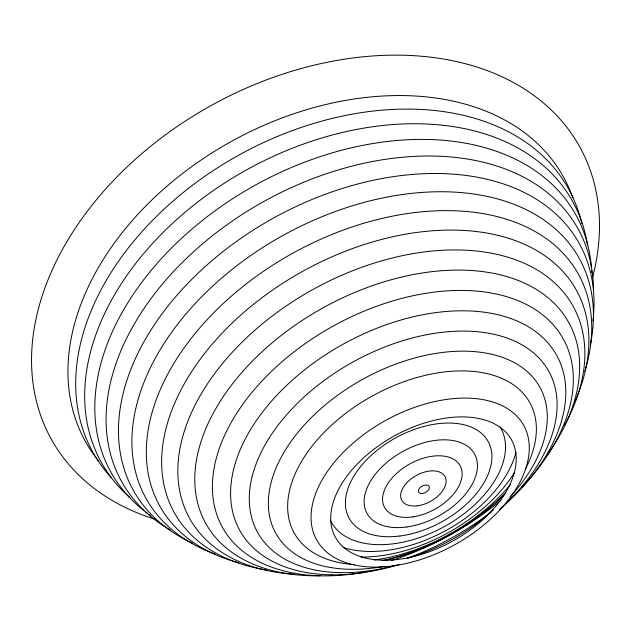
<?xml version="1.0" encoding="UTF-8"?>
<svg xmlns="http://www.w3.org/2000/svg" width="631" height="631" viewBox="0 0 631 631"><rect width="100%" height="100%" fill="white"/><g stroke="black" fill="none" stroke-linecap="round" stroke-linejoin="round"><path stroke-width="0.95" d="M320.256 575.764A207.441 131.8 -28.9 0 1 211.819 415.924A207.441 131.8 -28.9 0 1 478.243 271.093A207.441 131.8 -28.9 0 1 550.169 450.779M549.633 451.567A207.441 131.8 -28.9 0 1 547.432 454.706M491.573 511.725A207.441 131.8 -28.9 0 1 408.249 557.993M332.687 575.172A207.441 131.8 -28.9 0 1 330.762 575.306M365.349 572.033A194.711 122.572 -28.9 0 1 223.973 436.762A194.711 122.572 -28.9 0 1 489.822 292.776A194.711 122.572 -28.9 0 1 521.876 487.258M513.768 495.374A194.711 122.572 -28.9 0 1 512.372 496.707M371.864 570.74A194.711 122.572 -28.9 0 1 370.003 571.126M369.072 571.315A194.711 122.572 -28.9 0 1 367.21 571.678M289.321 573.863A219.138 140.571 -28.9 0 1 199.301 397.191A219.138 140.571 -28.9 0 1 471.294 250.554A219.138 140.571 -28.9 0 1 564.437 425.546M501.053 500.146A219.138 140.571 -28.9 0 1 391.22 560.628M294.141 574.234A219.138 140.571 -28.9 0 1 290.284 573.95M155.116 519.305A301.957 214.595 -28.9 0 1 62.855 248.693A301.957 214.595 -28.9 0 1 412.288 55.583A301.957 214.595 -28.9 0 1 592.541 277.577M98.641 461.072A273.191 191.895 -28.9 0 1 231.009 141.612A273.191 191.895 -28.9 0 1 572.909 197.984M384.2 566.315A150.888 92.662 -28.9 0 1 277.395 464.921A150.888 92.662 -28.9 0 1 481.279 352.366A150.888 92.662 -28.9 0 1 510.156 496.778M350.97 564.288A134.632 82.093 -28.9 0 1 301.949 460.756A134.632 82.093 -28.9 0 1 466.695 370.996A134.632 82.093 -28.9 0 1 525.244 469.33M493.45 509.651A134.632 82.093 -28.9 0 1 407.137 558.175M354.709 564.571A134.632 82.093 -28.9 0 1 352.832 564.445M399.518 564.39A181.002 112.941 -28.9 0 1 238.147 454.833A181.002 112.941 -28.9 0 1 494.294 313.922A181.002 112.941 -28.9 0 1 499.752 509.249M396.118 565.202A166.371 102.956 -28.9 0 1 257.298 460.922A166.371 102.956 -28.9 0 1 490.405 333.562A166.371 102.956 -28.9 0 1 501.203 507.789M143.821 510.566A265.706 181.152 -28.9 0 1 258.363 183.463A265.706 181.152 -28.9 0 1 591.46 267.812M591.657 270.699A265.706 181.152 -28.9 0 1 591.752 272.631M150.785 515.732A265.706 181.152 -28.9 0 1 149.208 514.612M147.646 513.484A265.706 181.152 -28.9 0 1 145.343 511.749M167.207 528.139A260.863 176.041 -28.9 0 1 262.614 202.172A260.863 176.041 -28.9 0 1 593.495 289.337M170.48 530.079A260.863 176.041 -28.9 0 1 168.02 528.628M262.315 569.241A229.763 148.845 -28.9 0 1 186.957 379.168A229.763 148.845 -28.9 0 1 463.635 230.425A229.763 148.845 -28.9 0 1 575.117 401.079M266.195 569.903A229.763 148.845 -28.9 0 1 264.247 569.58M238.833 562.797A239.275 156.575 -28.9 0 1 173.517 363.984A239.275 156.575 -28.9 0 1 450.542 210.667A239.275 156.575 -28.9 0 1 584.827 371.32M215.613 554.168A247.636 163.713 -28.9 0 1 281.592 236.223A247.636 163.713 -28.9 0 1 590.435 344.321M192.723 543.267A254.837 170.212 -28.9 0 1 269.192 220.487A254.837 170.212 -28.9 0 1 593.558 314.396M593.211 318.119A254.837 170.212 -28.9 0 1 592.895 320.911M129.947 497.583A269.366 185.514 -28.9 0 1 247.502 169.353A269.366 185.514 -28.9 0 1 587.54 245.325M111.111 477.478A271.858 189.103 -28.9 0 1 242.533 153.096A271.858 189.103 -28.9 0 1 581.814 223.477M500.067 426.864A96.929 58.746 -28.9 0 1 444.563 526.459A96.929 58.746 -28.9 0 1 330.51 520.701M515.961 452.577A113.959 69.434 -28.9 0 1 343.169 547.495M504.666 494.491A175.371 109.897 -28.9 0 1 456.663 530.726M455.882 531.192A175.371 109.897 -28.9 0 1 447.963 535.68M447.158 536.113A175.371 109.897 -28.9 0 1 384.776 560.549M505.691 492.756A161.181 100.203 -28.9 0 1 382.22 560.596M510.384 484.711A146.163 90.201 -28.9 0 1 374.301 560.012M514.565 472.469A130.404 79.932 -28.9 0 1 361.184 557.086M399.88 535.995A79.396 47.901 -28.9 0 0 489.372 443.972A79.396 47.901 -28.9 0 0 366.729 459.676A79.396 47.901 -28.9 0 0 399.88 535.995M404.037 558.561A100.629 60.142 -28.9 0 0 511.717 440.241A100.629 60.142 -28.9 0 0 354.598 466.877A100.629 60.142 -28.9 0 0 404.037 558.561M418.156 505.683A24.656 14.758 -28.9 0 0 445.155 476.878A24.656 14.758 -28.9 0 0 406.829 482.747A24.656 14.758 -28.9 0 0 418.156 505.683M412.84 516.86A43.16 25.879 -28.9 0 0 460.583 466.577A43.16 25.879 -28.9 0 0 393.641 476.287A43.16 25.879 -28.9 0 0 412.84 516.86M422.62 493.481A6.026 3.605 -28.9 0 0 429.151 486.422A6.026 3.605 -28.9 0 0 419.765 487.929A6.026 3.605 -28.9 0 0 422.62 493.481M396.481 565.368A118.297 71.098 -28.9 0 0 524.251 426.406A118.297 71.098 -28.9 0 0 339.754 456.032A118.297 71.098 -28.9 0 0 396.481 565.368M406.727 526.972A61.436 36.937 -28.9 0 0 475.348 455.59A61.436 36.937 -28.9 0 0 380.256 468.588A61.436 36.937 -28.9 0 0 406.727 526.972"/></g></svg>
